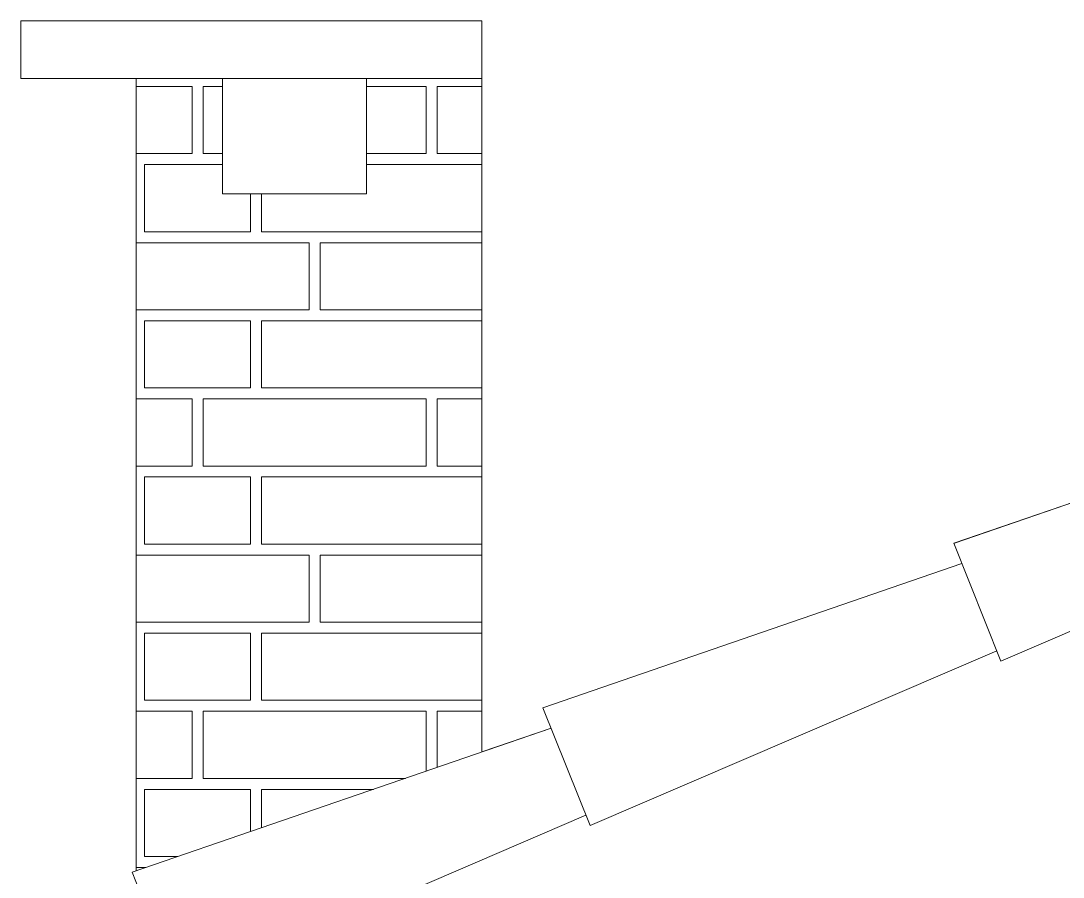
# Model space of a CAD drawing. Header units: millimetres. Extents: x -12976 to 58202, y -2238 to 7407.
# Drawn here: x -7645 to -6740, y 4467 to 5210 of the extents above; entities that cross this region are included whole.
import ezdxf

# ---------------------------------------------------------------- set-up
doc = ezdxf.new("R2010")
doc.units = ezdxf.units.MM
doc.layers.add('A-GENM', color=13, linetype='Continuous', lineweight=9)
doc.layers.add('A-GLAZ-CURT', color=52, linetype='Continuous', lineweight=9)

# ---------------------------------------------------------------- blocks, each defined once
blk = doc.blocks.new('CRT_MGN_COZ_Fogão a lenha completo - CRT_MGN_COZ_Fogão a lenha completo-4049417-FACHADA POSTERIOR')
at = {"layer": 'A-GENM'}
h = blk.add_hatch(dxfattribs=at)
h.set_pattern_fill('FP_6', color=256, style=0, pattern_type=2)
h.set_pattern_definition([(180, (-7394.62, 3604.53), (3e-14, 270.937), [193.675, -9.525]), (180, (-7394.62, 3662.73), (3e-14, 270.937), [193.675, -9.525]), (90, (-7394.62, 3604.53), (203.2, -1e-14), [58.21, -212.728]), (90, (-7588.3, 3604.53), (203.2, -1e-14), [58.21, -212.728]), (180, (-7547.02, 3672.26), (3e-14, 270.937), [193.675, -9.525, 92.075, -9.525]), (180, (-7547.02, 3730.47), (3e-14, 270.937), [193.675, -9.525, 92.075, -9.525]), (90, (-7547.02, 3672.26), (304.8, -2e-14), [58.21, -212.73]), (90, (-7740.7, 3672.26), (304.8, -2e-14), [58.21, -212.73]), (90, (-7750.22, 3672.26), (304.8, -2e-14), [58.21, -212.73]), (90, (-7842.3, 3672.26), (304.8, -2e-14), [58.21, -212.73]), (180, (-7496.22, 3740), (3e-14, 270.937), [193.675, -9.525]), (180, (-7496.22, 3798.2), (3e-14, 270.937), [193.675, -9.525]), (90, (-7496.22, 3740), (203.2, -1e-14), [58.21, -212.728]), (90, (-7689.9, 3740), (203.2, -1e-14), [58.21, -212.728]), (180, (-7547.02, 3807.73), (3e-14, 270.937), [193.675, -9.525, 92.075, -9.525]), (180, (-7547.02, 3865.94), (3e-14, 270.937), [193.675, -9.525, 92.075, -9.525]), (90, (-7547.02, 3807.73), (304.8, -2e-14), [58.21, -212.728]), (90, (-7740.7, 3807.73), (304.8, -2e-14), [58.21, -212.728]), (90, (-7750.22, 3807.73), (304.8, -2e-14), [58.21, -212.728]), (90, (-7842.3, 3807.73), (304.8, -2e-14), [58.21, -212.728])])
h.paths.add_polyline_path([(-7544.62, 2030), (-7244.62, 2030), (-7244.62, 2574.72), (-7544.62, 2574.72), (-7544.62, 2439.82)])
h.paths.add_polyline_path([(-7544.62, 4452.19), (-7540.81, 4453.48), (-7544.62, 4461.59), (-7544.62, 4456.71)])
h.paths.add_polyline_path([(-7544.62, 4472.89), (-7244.62, 4575.66), (-7244.62, 5160), (-7344.62, 5160), (-7344.62, 5060), (-7469.62, 5060), (-7469.62, 5160), (-7544.62, 5160), (-7544.62, 4490.9)])
at = {"layer": 'A-GENM', "color": 8}
for p, q in [((-7644.62, 5210), (-7244.62, 5210)), ((-7644.62, 5160), (-7644.62, 5210)), ((-7244.62, 5210), (-7244.62, 5160)), ((-7244.62, 5160), (-7644.62, 5160)), ((-7544.62, 5160), (-7544.62, 4472.87)), ((-7469.62, 5060), (-7469.62, 5160)), ((-7344.62, 5160), (-7344.62, 5060)), ((-7244.62, 5160), (-7244.62, 4575.66)), ((-7344.62, 5060), (-7469.62, 5060))]:
    blk.add_line(p, q, dxfattribs=at)
blk = doc.blocks.new('COLONIAL BASE - COLONIAL BASE-V27-FACHADA POSTERIOR')
at = {"layer": 'A-GLAZ-CURT'}
for p, q in [((-7184.59, 4596.68), (-7244.62, 4576.04)), ((-7544.67, 4472.88), (-7548.1, 4471.7))]:
    blk.add_line(p, q, dxfattribs=at)
blk = doc.blocks.new('COLONIAL BASE - COLONIAL BASE-V28-FACHADA POSTERIOR')
at = {"layer": 'A-GLAZ-CURT'}
blk.add_line((-6828.12, 4739.27), (-7191.63, 4614.29), dxfattribs=at)
blk = doc.blocks.new('COLONIAL BASE - COLONIAL BASE-V29-FACHADA POSTERIOR')
at = {"layer": 'A-GLAZ-CURT'}
blk.add_line((-6471.86, 4881.79), (-6834.66, 4757.05), dxfattribs=at)
blk = doc.blocks.new('COLONIAL BASE - COLONIAL BASE-V37-FACHADA POSTERIOR')
at = {"layer": 'A-GLAZ-CURT'}
for p, q in [((-7184.59, 4596.68), (-7548.1, 4471.7)), ((-7154.3, 4520.96), (-7507.25, 4369.57)), ((-7548.1, 4471.7), (-7536.29, 4442.17)), ((-7536.29, 4442.17), (-7507.25, 4369.57))]:
    blk.add_line(p, q, dxfattribs=at)
blk = doc.blocks.new('COLONIAL BASE - COLONIAL BASE-V38-FACHADA POSTERIOR')
at = {"layer": 'A-GLAZ-CURT'}
for p, q in [((-6828.12, 4739.27), (-7191.63, 4614.29)), ((-6797.83, 4663.54), (-7150.78, 4512.15)), ((-7191.63, 4614.29), (-7150.78, 4512.15))]:
    blk.add_line(p, q, dxfattribs=at)
blk = doc.blocks.new('COLONIAL BASE - COLONIAL BASE-V39-FACHADA POSTERIOR')
at = {"layer": 'A-GLAZ-CURT'}
for p, q in [((-6471.86, 4881.79), (-6835.16, 4756.88)), ((-6441.35, 4806.13), (-6794.3, 4654.74)), ((-6835.16, 4756.88), (-6794.3, 4654.74))]:
    blk.add_line(p, q, dxfattribs=at)

msp = doc.modelspace()

# ---------------------------------------------------------------- block references
at = {"layer": 'A-GENM', "color": 8}
msp.add_blockref('CRT_MGN_COZ_Fogão a lenha completo - CRT_MGN_COZ_Fogão a lenha completo-4049417-FACHADA POSTERIOR', (0, 0), dxfattribs=at)
at = {"layer": 'A-GLAZ-CURT'}
for name, p in [('COLONIAL BASE - COLONIAL BASE-V39-FACHADA POSTERIOR', (0, 0)), ('COLONIAL BASE - COLONIAL BASE-V29-FACHADA POSTERIOR', (0, 0)), ('COLONIAL BASE - COLONIAL BASE-V29-FACHADA POSTERIOR', (0, 0)), ('COLONIAL BASE - COLONIAL BASE-V29-FACHADA POSTERIOR', (0, 0)), ('COLONIAL BASE - COLONIAL BASE-V29-FACHADA POSTERIOR', (0, 0)), ('COLONIAL BASE - COLONIAL BASE-V29-FACHADA POSTERIOR', (0, 0)), ('COLONIAL BASE - COLONIAL BASE-V29-FACHADA POSTERIOR', (0, 0)), ('COLONIAL BASE - COLONIAL BASE-V29-FACHADA POSTERIOR', (0, 0)), ('COLONIAL BASE - COLONIAL BASE-V29-FACHADA POSTERIOR', (0, 0)), ('COLONIAL BASE - COLONIAL BASE-V29-FACHADA POSTERIOR', (0, 0)), ('COLONIAL BASE - COLONIAL BASE-V29-FACHADA POSTERIOR', (0, 0)), ('COLONIAL BASE - COLONIAL BASE-V29-FACHADA POSTERIOR', (0, 0)), ('COLONIAL BASE - COLONIAL BASE-V29-FACHADA POSTERIOR', (0, 0)), ('COLONIAL BASE - COLONIAL BASE-V29-FACHADA POSTERIOR', (0, 0)), ('COLONIAL BASE - COLONIAL BASE-V29-FACHADA POSTERIOR', (0, 0)), ('COLONIAL BASE - COLONIAL BASE-V29-FACHADA POSTERIOR', (0, 0)), ('COLONIAL BASE - COLONIAL BASE-V29-FACHADA POSTERIOR', (0, 0)), ('COLONIAL BASE - COLONIAL BASE-V29-FACHADA POSTERIOR', (0, 0)), ('COLONIAL BASE - COLONIAL BASE-V29-FACHADA POSTERIOR', (0, 0)), ('COLONIAL BASE - COLONIAL BASE-V29-FACHADA POSTERIOR', (0, 0)), ('COLONIAL BASE - COLONIAL BASE-V29-FACHADA POSTERIOR', (0, 0)), ('COLONIAL BASE - COLONIAL BASE-V29-FACHADA POSTERIOR', (0, 0)), ('COLONIAL BASE - COLONIAL BASE-V29-FACHADA POSTERIOR', (0, 0)), ('COLONIAL BASE - COLONIAL BASE-V29-FACHADA POSTERIOR', (0, 0)), ('COLONIAL BASE - COLONIAL BASE-V29-FACHADA POSTERIOR', (0, 0)), ('COLONIAL BASE - COLONIAL BASE-V29-FACHADA POSTERIOR', (0, 0)), ('COLONIAL BASE - COLONIAL BASE-V29-FACHADA POSTERIOR', (0, 0)), ('COLONIAL BASE - COLONIAL BASE-V29-FACHADA POSTERIOR', (0, 0)), ('COLONIAL BASE - COLONIAL BASE-V29-FACHADA POSTERIOR', (0, 0)), ('COLONIAL BASE - COLONIAL BASE-V29-FACHADA POSTERIOR', (0, 0)), ('COLONIAL BASE - COLONIAL BASE-V29-FACHADA POSTERIOR', (0, 0)), ('COLONIAL BASE - COLONIAL BASE-V29-FACHADA POSTERIOR', (0, 0)), ('COLONIAL BASE - COLONIAL BASE-V29-FACHADA POSTERIOR', (0, 0)), ('COLONIAL BASE - COLONIAL BASE-V29-FACHADA POSTERIOR', (0, 0)), ('COLONIAL BASE - COLONIAL BASE-V29-FACHADA POSTERIOR', (0, 0)), ('COLONIAL BASE - COLONIAL BASE-V29-FACHADA POSTERIOR', (0, 0)), ('COLONIAL BASE - COLONIAL BASE-V29-FACHADA POSTERIOR', (0, 0)), ('COLONIAL BASE - COLONIAL BASE-V29-FACHADA POSTERIOR', (0, 0)), ('COLONIAL BASE - COLONIAL BASE-V29-FACHADA POSTERIOR', (0, 0)), ('COLONIAL BASE - COLONIAL BASE-V29-FACHADA POSTERIOR', (0, 0)), ('COLONIAL BASE - COLONIAL BASE-V29-FACHADA POSTERIOR', (0, 0)), ('COLONIAL BASE - COLONIAL BASE-V29-FACHADA POSTERIOR', (0, 0)), ('COLONIAL BASE - COLONIAL BASE-V29-FACHADA POSTERIOR', (0, 0)), ('COLONIAL BASE - COLONIAL BASE-V29-FACHADA POSTERIOR', (0, 0)), ('COLONIAL BASE - COLONIAL BASE-V29-FACHADA POSTERIOR', (0, 0)), ('COLONIAL BASE - COLONIAL BASE-V29-FACHADA POSTERIOR', (0, 0)), ('COLONIAL BASE - COLONIAL BASE-V29-FACHADA POSTERIOR', (0, 0)), ('COLONIAL BASE - COLONIAL BASE-V29-FACHADA POSTERIOR', (0, 0)), ('COLONIAL BASE - COLONIAL BASE-V29-FACHADA POSTERIOR', (0, 0)), ('COLONIAL BASE - COLONIAL BASE-V29-FACHADA POSTERIOR', (0, 0)), ('COLONIAL BASE - COLONIAL BASE-V29-FACHADA POSTERIOR', (0, 0)), ('COLONIAL BASE - COLONIAL BASE-V29-FACHADA POSTERIOR', (0, 0)), ('COLONIAL BASE - COLONIAL BASE-V29-FACHADA POSTERIOR', (0, 0)), ('COLONIAL BASE - COLONIAL BASE-V29-FACHADA POSTERIOR', (0, 0)), ('COLONIAL BASE - COLONIAL BASE-V29-FACHADA POSTERIOR', (0, 0)), ('COLONIAL BASE - COLONIAL BASE-V29-FACHADA POSTERIOR', (0, 0)), ('COLONIAL BASE - COLONIAL BASE-V29-FACHADA POSTERIOR', (0, 0)), ('COLONIAL BASE - COLONIAL BASE-V29-FACHADA POSTERIOR', (0, 0)), ('COLONIAL BASE - COLONIAL BASE-V29-FACHADA POSTERIOR', (0, 0)), ('COLONIAL BASE - COLONIAL BASE-V29-FACHADA POSTERIOR', (0, 0)), ('COLONIAL BASE - COLONIAL BASE-V29-FACHADA POSTERIOR', (0, 0)), ('COLONIAL BASE - COLONIAL BASE-V28-FACHADA POSTERIOR', (0, 0)), ('COLONIAL BASE - COLONIAL BASE-V28-FACHADA POSTERIOR', (0, 0)), ('COLONIAL BASE - COLONIAL BASE-V28-FACHADA POSTERIOR', (0, 0)), ('COLONIAL BASE - COLONIAL BASE-V28-FACHADA POSTERIOR', (0, 0)), ('COLONIAL BASE - COLONIAL BASE-V28-FACHADA POSTERIOR', (0, 0)), ('COLONIAL BASE - COLONIAL BASE-V28-FACHADA POSTERIOR', (0, 0)), ('COLONIAL BASE - COLONIAL BASE-V28-FACHADA POSTERIOR', (0, 0)), ('COLONIAL BASE - COLONIAL BASE-V28-FACHADA POSTERIOR', (0, 0)), ('COLONIAL BASE - COLONIAL BASE-V28-FACHADA POSTERIOR', (0, 0)), ('COLONIAL BASE - COLONIAL BASE-V28-FACHADA POSTERIOR', (0, 0)), ('COLONIAL BASE - COLONIAL BASE-V28-FACHADA POSTERIOR', (0, 0)), ('COLONIAL BASE - COLONIAL BASE-V28-FACHADA POSTERIOR', (0, 0)), ('COLONIAL BASE - COLONIAL BASE-V28-FACHADA POSTERIOR', (0, 0)), ('COLONIAL BASE - COLONIAL BASE-V28-FACHADA POSTERIOR', (0, 0)), ('COLONIAL BASE - COLONIAL BASE-V28-FACHADA POSTERIOR', (0, 0)), ('COLONIAL BASE - COLONIAL BASE-V28-FACHADA POSTERIOR', (0, 0)), ('COLONIAL BASE - COLONIAL BASE-V28-FACHADA POSTERIOR', (0, 0)), ('COLONIAL BASE - COLONIAL BASE-V28-FACHADA POSTERIOR', (0, 0)), ('COLONIAL BASE - COLONIAL BASE-V28-FACHADA POSTERIOR', (0, 0)), ('COLONIAL BASE - COLONIAL BASE-V28-FACHADA POSTERIOR', (0, 0)), ('COLONIAL BASE - COLONIAL BASE-V28-FACHADA POSTERIOR', (0, 0)), ('COLONIAL BASE - COLONIAL BASE-V28-FACHADA POSTERIOR', (0, 0)), ('COLONIAL BASE - COLONIAL BASE-V28-FACHADA POSTERIOR', (0, 0)), ('COLONIAL BASE - COLONIAL BASE-V28-FACHADA POSTERIOR', (0, 0)), ('COLONIAL BASE - COLONIAL BASE-V28-FACHADA POSTERIOR', (0, 0)), ('COLONIAL BASE - COLONIAL BASE-V28-FACHADA POSTERIOR', (0, 0)), ('COLONIAL BASE - COLONIAL BASE-V28-FACHADA POSTERIOR', (0, 0)), ('COLONIAL BASE - COLONIAL BASE-V28-FACHADA POSTERIOR', (0, 0)), ('COLONIAL BASE - COLONIAL BASE-V28-FACHADA POSTERIOR', (0, 0)), ('COLONIAL BASE - COLONIAL BASE-V28-FACHADA POSTERIOR', (0, 0)), ('COLONIAL BASE - COLONIAL BASE-V28-FACHADA POSTERIOR', (0, 0)), ('COLONIAL BASE - COLONIAL BASE-V28-FACHADA POSTERIOR', (0, 0)), ('COLONIAL BASE - COLONIAL BASE-V28-FACHADA POSTERIOR', (0, 0)), ('COLONIAL BASE - COLONIAL BASE-V28-FACHADA POSTERIOR', (0, 0)), ('COLONIAL BASE - COLONIAL BASE-V28-FACHADA POSTERIOR', (0, 0)), ('COLONIAL BASE - COLONIAL BASE-V28-FACHADA POSTERIOR', (0, 0)), ('COLONIAL BASE - COLONIAL BASE-V28-FACHADA POSTERIOR', (0, 0)), ('COLONIAL BASE - COLONIAL BASE-V28-FACHADA POSTERIOR', (0, 0)), ('COLONIAL BASE - COLONIAL BASE-V28-FACHADA POSTERIOR', (0, 0)), ('COLONIAL BASE - COLONIAL BASE-V28-FACHADA POSTERIOR', (0, 0)), ('COLONIAL BASE - COLONIAL BASE-V28-FACHADA POSTERIOR', (0, 0)), ('COLONIAL BASE - COLONIAL BASE-V28-FACHADA POSTERIOR', (0, 0)), ('COLONIAL BASE - COLONIAL BASE-V28-FACHADA POSTERIOR', (0, 0)), ('COLONIAL BASE - COLONIAL BASE-V28-FACHADA POSTERIOR', (0, 0)), ('COLONIAL BASE - COLONIAL BASE-V28-FACHADA POSTERIOR', (0, 0)), ('COLONIAL BASE - COLONIAL BASE-V28-FACHADA POSTERIOR', (0, 0)), ('COLONIAL BASE - COLONIAL BASE-V28-FACHADA POSTERIOR', (0, 0)), ('COLONIAL BASE - COLONIAL BASE-V28-FACHADA POSTERIOR', (0, 0)), ('COLONIAL BASE - COLONIAL BASE-V28-FACHADA POSTERIOR', (0, 0)), ('COLONIAL BASE - COLONIAL BASE-V28-FACHADA POSTERIOR', (0, 0)), ('COLONIAL BASE - COLONIAL BASE-V28-FACHADA POSTERIOR', (0, 0)), ('COLONIAL BASE - COLONIAL BASE-V28-FACHADA POSTERIOR', (0, 0)), ('COLONIAL BASE - COLONIAL BASE-V28-FACHADA POSTERIOR', (0, 0)), ('COLONIAL BASE - COLONIAL BASE-V28-FACHADA POSTERIOR', (0, 0)), ('COLONIAL BASE - COLONIAL BASE-V28-FACHADA POSTERIOR', (0, 0)), ('COLONIAL BASE - COLONIAL BASE-V28-FACHADA POSTERIOR', (0, 0)), ('COLONIAL BASE - COLONIAL BASE-V28-FACHADA POSTERIOR', (0, 0)), ('COLONIAL BASE - COLONIAL BASE-V28-FACHADA POSTERIOR', (0, 0)), ('COLONIAL BASE - COLONIAL BASE-V28-FACHADA POSTERIOR', (0, 0)), ('COLONIAL BASE - COLONIAL BASE-V28-FACHADA POSTERIOR', (0, 0)), ('COLONIAL BASE - COLONIAL BASE-V38-FACHADA POSTERIOR', (0, 0)), ('COLONIAL BASE - COLONIAL BASE-V27-FACHADA POSTERIOR', (0, 0)), ('COLONIAL BASE - COLONIAL BASE-V27-FACHADA POSTERIOR', (0, 0)), ('COLONIAL BASE - COLONIAL BASE-V27-FACHADA POSTERIOR', (0, 0)), ('COLONIAL BASE - COLONIAL BASE-V27-FACHADA POSTERIOR', (0, 0)), ('COLONIAL BASE - COLONIAL BASE-V27-FACHADA POSTERIOR', (0, 0)), ('COLONIAL BASE - COLONIAL BASE-V27-FACHADA POSTERIOR', (0, 0)), ('COLONIAL BASE - COLONIAL BASE-V27-FACHADA POSTERIOR', (0, 0)), ('COLONIAL BASE - COLONIAL BASE-V27-FACHADA POSTERIOR', (0, 0)), ('COLONIAL BASE - COLONIAL BASE-V27-FACHADA POSTERIOR', (0, 0)), ('COLONIAL BASE - COLONIAL BASE-V27-FACHADA POSTERIOR', (0, 0)), ('COLONIAL BASE - COLONIAL BASE-V27-FACHADA POSTERIOR', (0, 0)), ('COLONIAL BASE - COLONIAL BASE-V27-FACHADA POSTERIOR', (0, 0)), ('COLONIAL BASE - COLONIAL BASE-V27-FACHADA POSTERIOR', (0, 0)), ('COLONIAL BASE - COLONIAL BASE-V27-FACHADA POSTERIOR', (0, 0)), ('COLONIAL BASE - COLONIAL BASE-V27-FACHADA POSTERIOR', (0, 0)), ('COLONIAL BASE - COLONIAL BASE-V27-FACHADA POSTERIOR', (0, 0)), ('COLONIAL BASE - COLONIAL BASE-V27-FACHADA POSTERIOR', (0, 0)), ('COLONIAL BASE - COLONIAL BASE-V27-FACHADA POSTERIOR', (0, 0)), ('COLONIAL BASE - COLONIAL BASE-V27-FACHADA POSTERIOR', (0, 0)), ('COLONIAL BASE - COLONIAL BASE-V27-FACHADA POSTERIOR', (0, 0)), ('COLONIAL BASE - COLONIAL BASE-V27-FACHADA POSTERIOR', (0, 0)), ('COLONIAL BASE - COLONIAL BASE-V27-FACHADA POSTERIOR', (0, 0)), ('COLONIAL BASE - COLONIAL BASE-V27-FACHADA POSTERIOR', (0, 0)), ('COLONIAL BASE - COLONIAL BASE-V27-FACHADA POSTERIOR', (0, 0)), ('COLONIAL BASE - COLONIAL BASE-V27-FACHADA POSTERIOR', (0, 0)), ('COLONIAL BASE - COLONIAL BASE-V27-FACHADA POSTERIOR', (0, 0)), ('COLONIAL BASE - COLONIAL BASE-V27-FACHADA POSTERIOR', (0, 0)), ('COLONIAL BASE - COLONIAL BASE-V27-FACHADA POSTERIOR', (0, 0)), ('COLONIAL BASE - COLONIAL BASE-V27-FACHADA POSTERIOR', (0, 0)), ('COLONIAL BASE - COLONIAL BASE-V27-FACHADA POSTERIOR', (0, 0)), ('COLONIAL BASE - COLONIAL BASE-V27-FACHADA POSTERIOR', (0, 0)), ('COLONIAL BASE - COLONIAL BASE-V27-FACHADA POSTERIOR', (0, 0)), ('COLONIAL BASE - COLONIAL BASE-V27-FACHADA POSTERIOR', (0, 0)), ('COLONIAL BASE - COLONIAL BASE-V27-FACHADA POSTERIOR', (0, 0)), ('COLONIAL BASE - COLONIAL BASE-V27-FACHADA POSTERIOR', (0, 0)), ('COLONIAL BASE - COLONIAL BASE-V27-FACHADA POSTERIOR', (0, 0)), ('COLONIAL BASE - COLONIAL BASE-V27-FACHADA POSTERIOR', (0, 0)), ('COLONIAL BASE - COLONIAL BASE-V27-FACHADA POSTERIOR', (0, 0)), ('COLONIAL BASE - COLONIAL BASE-V27-FACHADA POSTERIOR', (0, 0)), ('COLONIAL BASE - COLONIAL BASE-V27-FACHADA POSTERIOR', (0, 0)), ('COLONIAL BASE - COLONIAL BASE-V27-FACHADA POSTERIOR', (0, 0)), ('COLONIAL BASE - COLONIAL BASE-V27-FACHADA POSTERIOR', (0, 0)), ('COLONIAL BASE - COLONIAL BASE-V27-FACHADA POSTERIOR', (0, 0)), ('COLONIAL BASE - COLONIAL BASE-V27-FACHADA POSTERIOR', (0, 0)), ('COLONIAL BASE - COLONIAL BASE-V27-FACHADA POSTERIOR', (0, 0)), ('COLONIAL BASE - COLONIAL BASE-V27-FACHADA POSTERIOR', (0, 0)), ('COLONIAL BASE - COLONIAL BASE-V27-FACHADA POSTERIOR', (0, 0)), ('COLONIAL BASE - COLONIAL BASE-V27-FACHADA POSTERIOR', (0, 0)), ('COLONIAL BASE - COLONIAL BASE-V27-FACHADA POSTERIOR', (0, 0)), ('COLONIAL BASE - COLONIAL BASE-V27-FACHADA POSTERIOR', (0, 0)), ('COLONIAL BASE - COLONIAL BASE-V28-FACHADA POSTERIOR', (-356.47, -142.59)), ('COLONIAL BASE - COLONIAL BASE-V28-FACHADA POSTERIOR', (-356.47, -142.59)), ('COLONIAL BASE - COLONIAL BASE-V28-FACHADA POSTERIOR', (-356.47, -142.59)), ('COLONIAL BASE - COLONIAL BASE-V28-FACHADA POSTERIOR', (-356.47, -142.59)), ('COLONIAL BASE - COLONIAL BASE-V28-FACHADA POSTERIOR', (-356.47, -142.59)), ('COLONIAL BASE - COLONIAL BASE-V28-FACHADA POSTERIOR', (-356.47, -142.59)), ('COLONIAL BASE - COLONIAL BASE-V28-FACHADA POSTERIOR', (-356.47, -142.59)), ('COLONIAL BASE - COLONIAL BASE-V28-FACHADA POSTERIOR', (-356.47, -142.59)), ('COLONIAL BASE - COLONIAL BASE-V28-FACHADA POSTERIOR', (-356.47, -142.59)), ('COLONIAL BASE - COLONIAL BASE-V28-FACHADA POSTERIOR', (-356.47, -142.59)), ('COLONIAL BASE - COLONIAL BASE-V37-FACHADA POSTERIOR', (0, 0))]:
    msp.add_blockref(name, p, dxfattribs=at)

doc.saveas('drawing.dxf')
